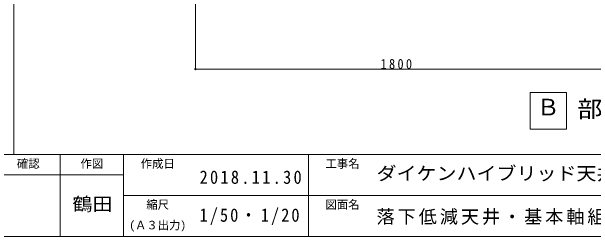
# Model space of a CAD drawing. Units: millimetres at full size, sheet at 1:20; details may follow other scales. Extents: x -4155 to 4045, y -2866 to 2834.
# Drawn here: x -888 to 1673, y -2866 to -1878 of the extents above; entities that cross this region are included whole.
import ezdxf
from ezdxf.enums import TextEntityAlignment as Align

# ---------------------------------------------------------------- set-up
doc = ezdxf.new("R2010")
doc.units = ezdxf.units.MM
doc.header["$LTSCALE"] = 20
doc.linetypes.add('CHAIN1', pattern=[8, 5, -1, 1, -1])
for name, color, linetype, lineweight in [('1-0_断面', 7, 'Continuous', 9), ('1-1_寸法', 7, 'Continuous', 9), ('1-2_文字', 7, 'Continuous', 9), ('F-0_図枠', 7, 'Continuous', 9), ('F-1_レイアウト', 7, 'Continuous', 9)]:
    doc.layers.add(name, color=color, linetype=linetype, lineweight=lineweight)
doc.styles.add('ＭＳ ゴシック', font='')
doc.styles.get('ＭＳ ゴシック').set_extended_font_data('MS Gothic')

msp = doc.modelspace()

# ---------------------------------------------------------------- linework, layer by layer
at = {"layer": '1-0_断面', "color": 4, "linetype": 'CHAIN1'}
msp.add_line((-78.74, -227.85), (-78.74, -1887.65), dxfattribs=at)
at = {"layer": '1-1_寸法'}
for q in [(-78.74, -1887.45), (1721.26, -2130.14)]:
    msp.add_line((-78.74, -2130.14), q, dxfattribs=at)
msp.add_circle((-78.74, -2130.14), 3.19, dxfattribs=at)
at = {"layer": '1-2_文字'}
for q in [(1554.49, -2233.67), (1394.49, -2393.67)]:
    msp.add_line((1394.49, -2233.67), q, dxfattribs=at)
msp.add_lwpolyline([(1394.49, -2393.67), (1554.49, -2393.67), (1554.49, -2233.67)], dxfattribs=at)
at = {"layer": 'F-0_図枠'}
for p, q in [((-4154.85, -2505.65), (4045.15, -2505.65)), ((-674.85, -2865.65), (-674.85, -2505.65)), ((-394.85, -2865.65), (-394.85, -2505.65)), ((418.5, -2865.65), (418.5, -2505.65)), ((-2954.85, -2595.65), (-394.85, -2595.65)), ((2725.15, -2685.65), (-394.85, -2685.65)), ((-113.94, -2685.65), (-114.85, -2685.65)), ((-4154.85, -2865.65), (4045.15, -2865.65))]:
    msp.add_line(p, q, dxfattribs=at)
at = {"layer": 'F-1_レイアウト'}
msp.add_line((-877.93, 93.62), (-877.93, -2505.65), dxfattribs=at)

# ---------------------------------------------------------------- texts
at = {"layer": '1-1_寸法', "insert": (736.26, -2130.14), "char_height": 43.99, "attachment_point": 7, "style": 'ＭＳ ゴシック'}
msp.add_mtext('\\T1.38;\\W0.9;1800', dxfattribs=at)
at = {"layer": '1-2_文字', "style": 'ＭＳ ゴシック'}
msp.add_text('Ｂ', height=73.31, dxfattribs=at).set_placement((1423.91, -2356.01), align=Align.BOTTOM_LEFT)
at = {"layer": '1-2_文字', "style": 'ＭＳ ゴシック', "width": 1.1}
msp.add_text('部分断面図', height=73.31, dxfattribs=at).set_placement((1602.56, -2364.29), align=Align.BOTTOM_LEFT)
at = {"layer": 'F-0_図枠', "style": 'ＭＳ ゴシック'}
for s, p in [('確認', (-864.85, -2575.65)), ('作図', (-584.85, -2575.65)), ('作成日', (-319.85, -2575.65)), ('工事名', (493.5, -2575.65)), ('縮尺', (-294.85, -2755.65)), ('図面名', (493.5, -2755.65)), ('(Ａ３出力)', (-369.85, -2845.9))]:
    msp.add_text(s, height=36.66, dxfattribs=at).set_placement(p, align=Align.BOTTOM_LEFT)
at = {"layer": 'F-0_図枠', "style": 'ＭＳ ゴシック', "width": 1.1}
for s, p in [('ダイケンハイブリッド天井\u3000標準図〈参考図〉', (718.5, -2635.65)), ('鶴田', (-619.85, -2770.65))]:
    msp.add_text(s, height=58.65, dxfattribs=at).set_placement(p, align=Align.BOTTOM_LEFT)
at = {"layer": 'F-0_図枠', "char_height": 58.65, "attachment_point": 7, "style": 'ＭＳ ゴシック'}
for s, insert in [('\\T1.28;\\W0.9;2018.11.30', (-60.67, -2635.65)), ('\\T1.25;\\W0.9;1/50・1/20', (-60.67, -2815.65)), ('\\T1.16;落下低減天井・基本軸組227.5×1800', (718.5, -2815.65))]:
    msp.add_mtext(s, dxfattribs=dict(at, insert=insert))

doc.saveas('drawing.dxf')
